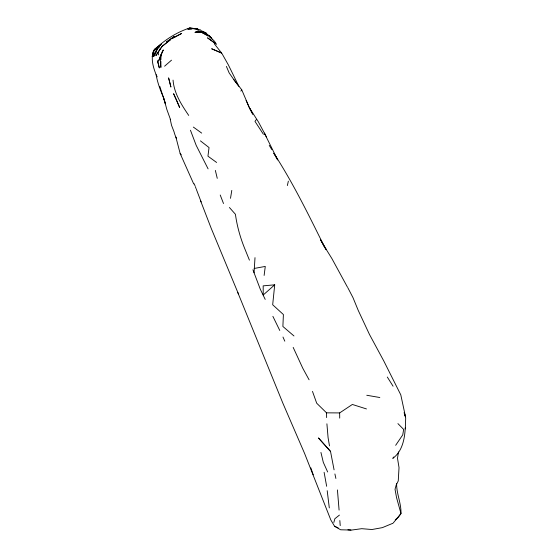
<?xml version="1.0" encoding="UTF-8"?>
<svg xmlns="http://www.w3.org/2000/svg" width="558" height="558" viewBox="0 0 558 558"><rect width="100%" height="100%" fill="white"/><g stroke="black" fill="none" stroke-linecap="round" stroke-linejoin="round"><path stroke-width="0.84" d="M160.913 61.415L160.878 67.448C160.202 61.547 159.679 55.026 163.327 49.941L158.549 61.15L160.955 54.51L160.92 59.685M265.203 299.388L260.335 289.337L254.057 272.771L255.006 257.65M405.31 428.914L405.687 417.991L404.187 412.662M152.934 55.34L153.506 50.736C163.543 40.567 176.175 32.42 189.853 27.9L194.923 28.702M274.71 284.824L263.23 294.994L263.174 285.856L274.71 284.824L272.681 304.759L283.401 314.552L282.885 326.465L293.968 335.965M264.122 275.436L265.28 266.424L254.155 268.461M405.248 427.979C404.662 439.02 402.297 451.443 392.79 458.383L393.725 457.002M230.496 198.334L231.8 190.397M154.615 50.346L161.66 43.838L154.524 49.237C150.151 57.279 152.983 66.709 156.094 74.66C157.565 82.765 160.334 90.361 163.696 97.859M153.506 50.736L152.195 56.581L154.524 49.237M287.363 185.556L288.353 181.155M398.489 451.91L397.498 458.257L399.026 467.618L398.252 480.926L396.159 485.132L395.029 489.303L396.55 497.617L400.986 513.527L398.412 517.168L395.287 519.812M333.824 522.476L334.87 518.724L339.431 515.09M157.286 49.299L154.545 55.933L153.255 56.26L156.589 49.934L159.365 46.572L158.493 47.953M153.255 56.26L155.87 52.11M395.664 445.312L402.736 434.905L403.657 429.437L397.924 423.606M240.868 91.1L241.754 89.817L233.795 79.585L238.859 86.35L228.487 65.133L221.868 53.373M256.429 119.44L254.971 121.351L263.404 134.276M393.202 523.02L400.986 513.527C401.321 503.225 396.459 493.809 396.612 483.479M152.857 53.589L154.008 52.278M159.748 45.728L160.899 44.417M164.589 66.207L171.515 60.166M312.48 391.388L316.7 403.211L326.528 412.843L339.655 412.92L352.356 404.466L366.466 408.937M392.72 523.341L382.342 527.638L371.991 529.521L361.737 528.684L351.331 530.1L347.906 529.8M198.299 29.239L195.9 28.395L187.788 29.114L191.792 28.911M194.993 28.751L197.393 28.632L189.343 28.144L194.226 28.737M350.947 530.051L340.61 529.779L334.57 526.257L330.796 519.91L304.591 453.459L282.976 403.448L237.729 292.364M199.164 32.085L195.774 31.68L204.521 32.273L205.944 32.887L207.36 34.596M201.703 32.385L205.944 32.887L197.881 30.564M193.682 28.709L200.496 29.895L201.529 30.941M366.766 395.259L379.824 397.519M212.026 39.179L209.138 35.956L214.46 41.257L216.511 44.347L207.499 37.818L215.193 43.252L214.223 43.677L221.672 53.08L211.635 48.762L221.554 53.003M209.445 36.047L202.317 32.741L208.267 36.165M194.951 28.402L197.86 29.707M334.57 526.257L338.169 527.889M209.752 37.023L211.238 37.881L209.376 35.733L203.593 32.176L194.937 32.413L204.521 32.273L203.593 32.176L206.188 34.24M193.368 127.091L201.689 133.104M216.616 162.469L207.953 156.184L209.041 147.563L200.427 140.867M330.51 451.38L318.527 438.051L330.51 451.38L334.075 469.836M229.415 207.499L235.427 214.286C237.094 226.59 240.561 238.636 245.339 250.075L249.426 260.147M202.421 31.053L203.558 32.35M175.882 137.115L180.171 153.555L181.287 154.838M233.76 79.536L229.115 72.84L226.402 66.409M326.074 249.175L331.905 258.591L347.411 287.063M387.315 377.041L393.076 386.22M269.249 145.366L271.802 149.551M326.465 249.663L320.627 239.905L324.121 246.503M266.396 136.863L264.359 133.083L277.661 159.937L273.769 153.171C293.689 183.882 309.53 216.755 325.774 249.454M309.09 379.796L302.806 368.287L293.18 347.397M188.716 115.429C181.476 104.709 174.117 93.451 173.043 80.115M327.665 471.977L323.305 462.345L320.934 452.44M347.808 287.67L352.998 297.658L358.236 310.408L369.466 334.437L383.744 360.887L400.784 394.841L405.506 416.749L404.194 412.808M265.19 134.618L258.459 121.986L249.231 107.492L252.795 114.244L249.14 107.136L241.754 89.817M279.781 330.482L272.883 316.358M156.094 74.66L157.189 76.858M238.419 293.885L211.126 228.131L200.441 200.448M208.092 168.858L196.186 145.366L190.445 130.216M246.085 100.377L249.007 107.01M282.983 337.032L284.803 341.175M193.731 183.966L180.171 153.555M170.532 119.649L166.814 109.382L163.919 98.682M201.166 201.961L196.332 189.288M223.514 203.537L220.222 195.021M194.233 183.784L195.084 186.009M195.37 186.749L196.095 188.653M252.948 269.73L254.057 272.771M310.827 467.848L313.233 474.795M163.906 98.599L165.384 103.753L159.797 86.371M215.36 170.427L217.257 178.351M334.905 473.958L335.888 478.464M170.232 119.231L171.522 125.278L174.026 131.772A62.496 41.578 8.5 0 0 176.6 138.642M324.1 472.291L326.653 486.283M329.478 445.898L328.076 437.591L326.904 423.815M158.242 53.045L158.535 54.886M329.304 507.906L327.204 490.698M337.43 489.931L339.09 510.096M339.843 520.544L340.213 525.622M326.528 412.843L326.632 417.586M339.655 412.92L339.71 418.116M160.02 49.09L155.954 55.591L162.211 46.286L170.629 39.569L162.211 46.286L160.02 49.09M174.061 36.633L166.577 41.941L174.061 36.633M175.247 36.814L171.62 38.732L181.496 33.529L175.247 36.814M176.523 100.028L173.587 93.695L179.648 107.506L176.523 100.028M170.881 86.909L168.628 78.015L170.881 86.909M159.302 67.832L157.558 60.927L159.302 67.832"/></g></svg>
